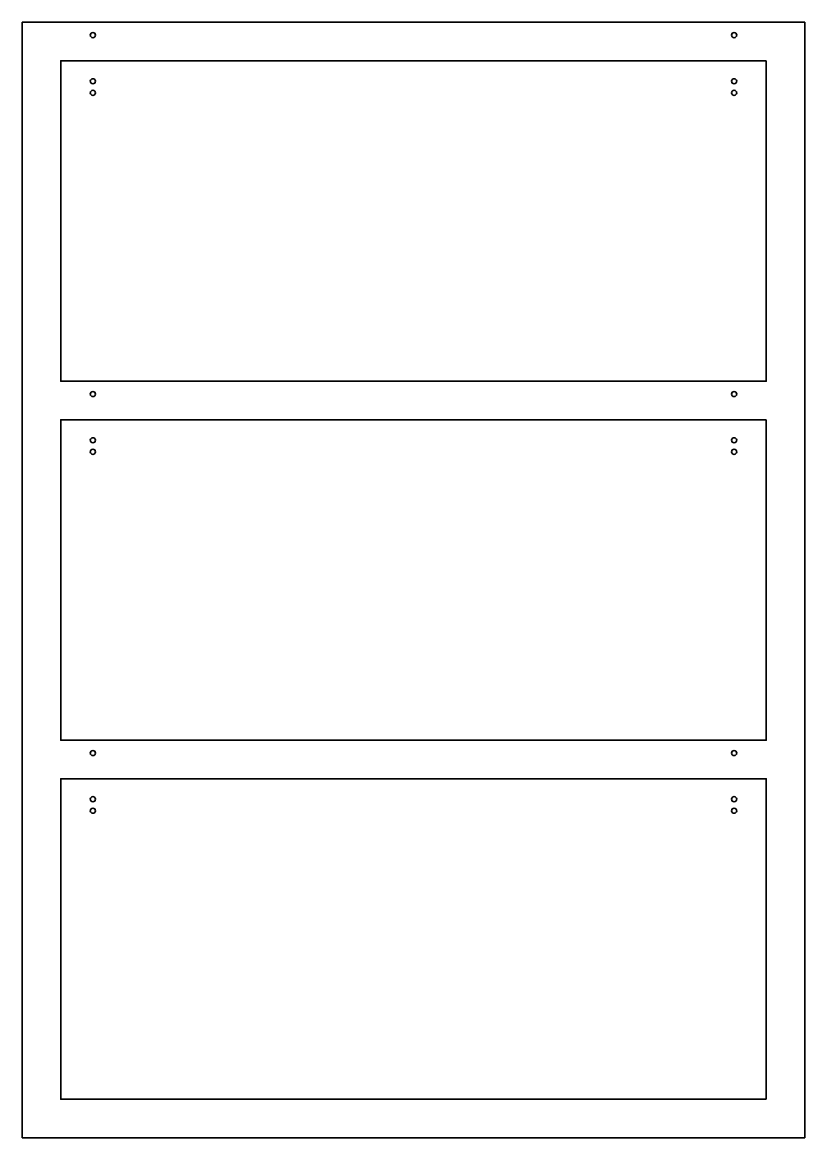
# Model space of a CAD drawing. Header units: inches. Extents: x -620 to -10, y 269 to 1139.
import ezdxf

# ---------------------------------------------------------------- set-up
doc = ezdxf.new("R2010")
doc.units = ezdxf.units.IN
doc.header["$MEASUREMENT"] = 0
doc.layers.add('Default', color=7, linetype='Continuous')

msp = doc.modelspace()

# ---------------------------------------------------------------- linework, layer by layer
at = {"layer": 'Default', "color": 1, "lineweight": 35, "true_color": 0xff0000}
for points in [[(-620.3, 1139.21), (-590.3, 1139.21)], [(-620.3, 269.21), (-10.3, 269.21), (-10.3, 1139.21), (-620.3, 1139.21), (-620.3, 269.21)], [(-10.3, 1139.21), (-40.3, 1139.21)], [(-40.3, 1109.21), (-40.3, 859.21), (-590.3, 859.21), (-590.3, 1109.21), (-40.3, 1109.21)], [(-590.3, 1109.21), (-565.3, 1109.21)], [(-40.3, 829.21), (-40.3, 579.21), (-590.3, 579.21), (-590.3, 829.21), (-40.3, 829.21)], [(-40.3, 299.21), (-40.3, 549.21), (-590.3, 549.21), (-590.3, 299.21), (-40.3, 299.21)]]:
    msp.add_lwpolyline(points, dxfattribs=at)
for points in [[(-563.3, 1129.21), (-563.3, 1130.31), (-564.2, 1131.21), (-565.3, 1131.21), (-566.4, 1131.21), (-567.3, 1130.31), (-567.3, 1129.21), (-567.3, 1128.1), (-566.4, 1127.21), (-565.3, 1127.21), (-564.2, 1127.21), (-563.3, 1128.1), (-563.3, 1129.21)], [(-63.3, 1129.21), (-63.3, 1130.31), (-64.2, 1131.21), (-65.3, 1131.21), (-66.4, 1131.21), (-67.3, 1130.31), (-67.3, 1129.21), (-67.3, 1128.1), (-66.4, 1127.21), (-65.3, 1127.21), (-64.2, 1127.21), (-63.3, 1128.1), (-63.3, 1129.21)], [(-563.3, 1093.21), (-563.3, 1094.31), (-564.2, 1095.21), (-565.3, 1095.21), (-566.4, 1095.21), (-567.3, 1094.31), (-567.3, 1093.21), (-567.3, 1092.1), (-566.4, 1091.21), (-565.3, 1091.21), (-564.2, 1091.21), (-563.3, 1092.1), (-563.3, 1093.21)], [(-63.3, 1093.21), (-63.3, 1094.31), (-64.2, 1095.21), (-65.3, 1095.21), (-66.4, 1095.21), (-67.3, 1094.31), (-67.3, 1093.21), (-67.3, 1092.1), (-66.4, 1091.21), (-65.3, 1091.21), (-64.2, 1091.21), (-63.3, 1092.1), (-63.3, 1093.21)], [(-563.3, 1084.21), (-563.3, 1085.31), (-564.2, 1086.21), (-565.3, 1086.21), (-566.4, 1086.21), (-567.3, 1085.31), (-567.3, 1084.21), (-567.3, 1083.1), (-566.4, 1082.21), (-565.3, 1082.21), (-564.2, 1082.21), (-563.3, 1083.1), (-563.3, 1084.21)], [(-63.3, 1084.21), (-63.3, 1085.31), (-64.2, 1086.21), (-65.3, 1086.21), (-66.4, 1086.21), (-67.3, 1085.31), (-67.3, 1084.21), (-67.3, 1083.1), (-66.4, 1082.21), (-65.3, 1082.21), (-64.2, 1082.21), (-63.3, 1083.1), (-63.3, 1084.21)], [(-563.3, 849.21), (-563.3, 850.31), (-564.2, 851.21), (-565.3, 851.21), (-566.4, 851.21), (-567.3, 850.31), (-567.3, 849.21), (-567.3, 848.1), (-566.4, 847.21), (-565.3, 847.21), (-564.2, 847.21), (-563.3, 848.1), (-563.3, 849.21)], [(-63.3, 849.21), (-63.3, 850.31), (-64.2, 851.21), (-65.3, 851.21), (-66.4, 851.21), (-67.3, 850.31), (-67.3, 849.21), (-67.3, 848.1), (-66.4, 847.21), (-65.3, 847.21), (-64.2, 847.21), (-63.3, 848.1), (-63.3, 849.21)], [(-563.3, 813.21), (-563.3, 814.31), (-564.2, 815.21), (-565.3, 815.21), (-566.4, 815.21), (-567.3, 814.31), (-567.3, 813.21), (-567.3, 812.1), (-566.4, 811.21), (-565.3, 811.21), (-564.2, 811.21), (-563.3, 812.1), (-563.3, 813.21)], [(-63.3, 813.21), (-63.3, 814.31), (-64.2, 815.21), (-65.3, 815.21), (-66.4, 815.21), (-67.3, 814.31), (-67.3, 813.21), (-67.3, 812.1), (-66.4, 811.21), (-65.3, 811.21), (-64.2, 811.21), (-63.3, 812.1), (-63.3, 813.21)], [(-563.3, 804.21), (-563.3, 805.31), (-564.2, 806.21), (-565.3, 806.21), (-566.4, 806.21), (-567.3, 805.31), (-567.3, 804.21), (-567.3, 803.1), (-566.4, 802.21), (-565.3, 802.21), (-564.2, 802.21), (-563.3, 803.1), (-563.3, 804.21)], [(-63.3, 804.21), (-63.3, 805.31), (-64.2, 806.21), (-65.3, 806.21), (-66.4, 806.21), (-67.3, 805.31), (-67.3, 804.21), (-67.3, 803.1), (-66.4, 802.21), (-65.3, 802.21), (-64.2, 802.21), (-63.3, 803.1), (-63.3, 804.21)], [(-563.3, 569.21), (-563.3, 570.31), (-564.2, 571.21), (-565.3, 571.21), (-566.4, 571.21), (-567.3, 570.31), (-567.3, 569.21), (-567.3, 568.1), (-566.4, 567.21), (-565.3, 567.21), (-564.2, 567.21), (-563.3, 568.1), (-563.3, 569.21)], [(-63.3, 569.21), (-63.3, 570.31), (-64.2, 571.21), (-65.3, 571.21), (-66.4, 571.21), (-67.3, 570.31), (-67.3, 569.21), (-67.3, 568.1), (-66.4, 567.21), (-65.3, 567.21), (-64.2, 567.21), (-63.3, 568.1), (-63.3, 569.21)], [(-563.3, 533.21), (-563.3, 534.31), (-564.2, 535.21), (-565.3, 535.21), (-566.4, 535.21), (-567.3, 534.31), (-567.3, 533.21), (-567.3, 532.1), (-566.4, 531.21), (-565.3, 531.21), (-564.2, 531.21), (-563.3, 532.1), (-563.3, 533.21)], [(-63.3, 533.21), (-63.3, 534.31), (-64.2, 535.21), (-65.3, 535.21), (-66.4, 535.21), (-67.3, 534.31), (-67.3, 533.21), (-67.3, 532.1), (-66.4, 531.21), (-65.3, 531.21), (-64.2, 531.21), (-63.3, 532.1), (-63.3, 533.21)], [(-563.3, 524.21), (-563.3, 525.31), (-564.2, 526.21), (-565.3, 526.21), (-566.4, 526.21), (-567.3, 525.31), (-567.3, 524.21), (-567.3, 523.1), (-566.4, 522.21), (-565.3, 522.21), (-564.2, 522.21), (-563.3, 523.1), (-563.3, 524.21)], [(-63.3, 524.21), (-63.3, 525.31), (-64.2, 526.21), (-65.3, 526.21), (-66.4, 526.21), (-67.3, 525.31), (-67.3, 524.21), (-67.3, 523.1), (-66.4, 522.21), (-65.3, 522.21), (-64.2, 522.21), (-63.3, 523.1), (-63.3, 524.21)]]:
    msp.add_open_spline(points, degree=3, knots=[0, 0, 0, 0, 1, 1, 1, 2, 2, 2, 3, 3, 3, 4, 4, 4, 4], dxfattribs=at)

doc.saveas('drawing.dxf')
